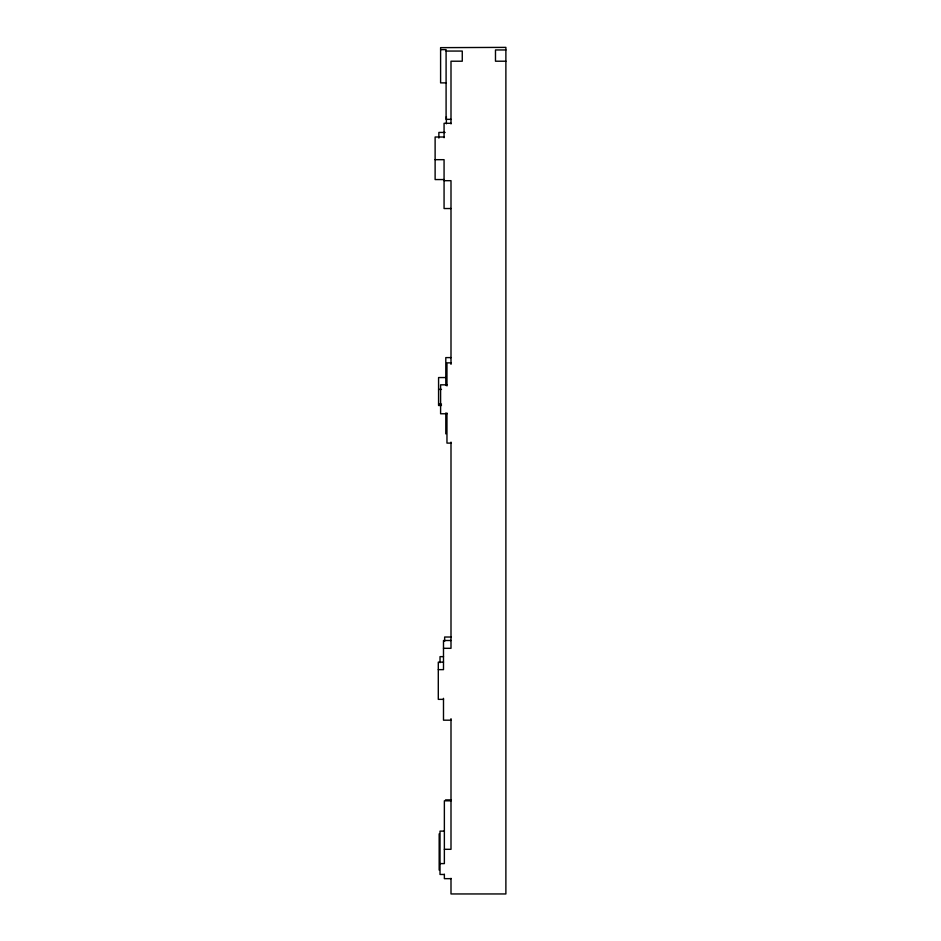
<?xml version="1.0" encoding="UTF-8"?>
<svg xmlns="http://www.w3.org/2000/svg" width="941" height="941" viewBox="0 0 941 941"><rect width="100%" height="100%" fill="white"/><g stroke="black" fill="none" stroke-linecap="round" stroke-linejoin="round"><path stroke-width="1.41" d="M440.6 49.638L446.093 49.638L446.093 119.342L450.998 119.342M505.882 49.955L495.484 49.955L495.484 61.212L505.882 61.212M446.093 51.061L462.266 51.061L462.266 61.212L450.998 61.212L450.998 123.93M446.093 82.879L440.6 82.879L440.6 47.65L505.882 47.379L505.882 893.95L450.998 893.95L450.998 878.318M450.998 123.295L444.07 123.295L444.07 137.727M445.128 132.434L438.871 132.434L438.871 138.08M444.07 137.01L435.118 137.01L435.118 179.566L444.07 179.566M435.118 159.676L444.07 159.676L444.07 208.537L450.998 208.537M444.07 180.684L450.998 180.684L450.998 364.343M450.998 357.604L445.799 357.604L445.799 385.445M450.998 362.861L446.963 362.861L446.963 385.928M445.799 377.553L438.577 377.553L438.577 405.5L441.47 405.5M446.963 384.822L440.6 384.822L440.6 413.769L446.963 413.769M438.577 389.398L441.47 389.398M438.577 404.124L441.47 404.124M450.998 443.105L446.963 443.105L446.963 413.028M450.998 637.022L444.646 637.022L444.646 641.362M450.998 640.503L443.493 640.503L443.493 669.639L438.294 669.639M443.493 648.314L450.998 648.314L450.998 442.105M443.493 656.642L440.023 656.642L440.023 662.676M443.493 662.135L438.294 662.135L438.294 699.363L443.493 699.363M450.998 720.183L443.493 720.183L443.493 698.34M445.516 799.897L450.998 799.897M450.998 800.815L444.364 800.815L444.364 863.603L440.023 863.603M444.364 831.115L440.023 831.115L440.023 874.46L444.364 874.46M444.364 849.311L450.998 849.311L450.998 718.689M450.998 878.659L444.364 878.659L444.364 874.26M446.375 116.602L446.375 123.812M445.799 412.981L445.799 433.883M439.165 833.832L439.165 870.096"/></g></svg>
